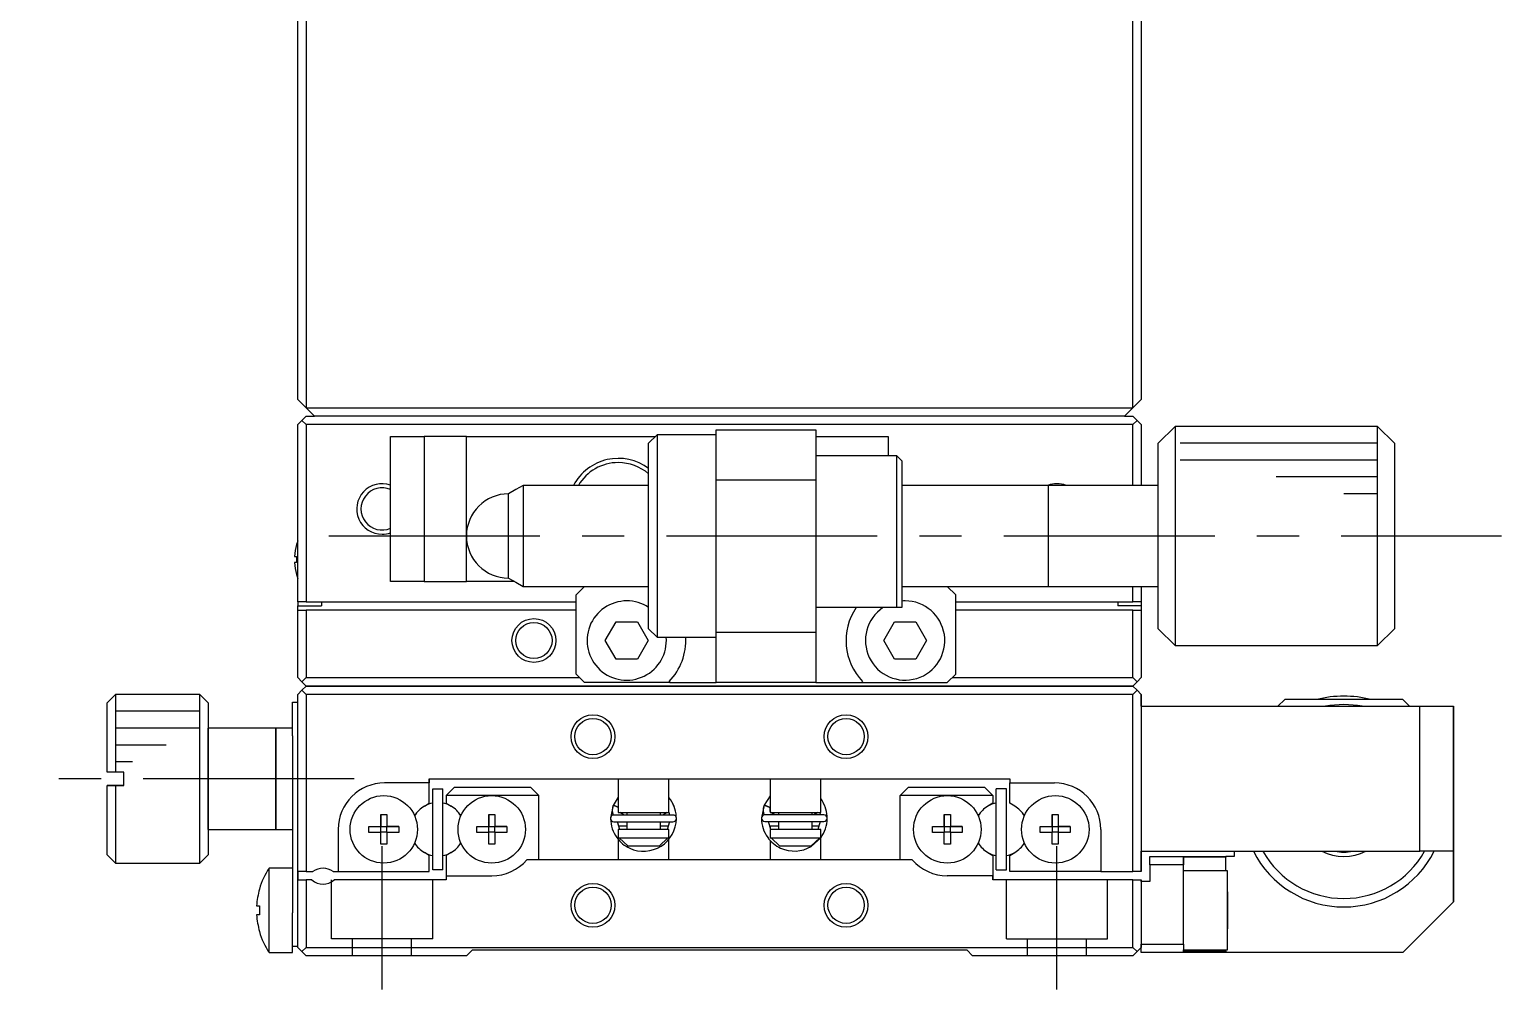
# Model space of a CAD drawing. Extents: x -323 to 349, y 90 to 610.
# Drawn here: x -110.8 to -23.5, y 108.2 to 165.1 of the extents above; entities that cross this region are included whole.
import ezdxf

# ---------------------------------------------------------------- set-up
doc = ezdxf.new("R2010")
doc.units = 0
doc.header["$LTSCALE"] = 10
doc.linetypes.add('CENTER', pattern=[2, 1.25, -0.25, 0.25, -0.25])
doc.linetypes.add('DASHED', pattern=[3.5, 2, -1.5])
doc.layers.get('0').update_dxf_attribs({"linetype": 'CONTINUOUS'})
doc.layers.add('CENTER', color=1, linetype='CENTER')

msp = doc.modelspace()

# ---------------------------------------------------------------- linework, layer by layer
at = {"color": 7, "linetype": 'CONTINUOUS'}
for p, q in [((-94.854819, 143.162625), (-94.854819, 172.162625)), ((-44.854819, 172.162625), (-44.854819, 143.162625)), ((-94.354819, 171.662625), (-94.354819, 142.662625)), ((-45.354819, 142.662625), (-45.354819, 171.662625)), ((-94.354819, 142.662625), (-94.854819, 143.162625)), ((-44.854819, 143.162625), (-45.354819, 142.662625)), ((-94.354819, 142.662625), (-45.354819, 142.662625)), ((-93.854819, 142.162625), (-94.354819, 142.662625)), ((-45.354819, 142.662625), (-45.854819, 142.162625)), ((-94.854819, 141.662625), (-94.604819, 141.912625)), ((-94.854819, 131.162625), (-94.854819, 141.662625)), ((-94.354819, 142.162625), (-94.604819, 141.912625)), ((-94.604819, 141.912625), (-94.354819, 141.662625)), ((-94.354819, 142.162625), (-93.854819, 142.162625)), ((-94.354819, 141.662625), (-94.354819, 131.162625)), ((-45.354819, 141.662625), (-94.354819, 141.662625)), ((-45.854819, 142.162625), (-93.854819, 142.162625)), ((-70.054819, 141.362625), (-64.154819, 141.362625)), ((-70.054819, 138.362625), (-70.054819, 141.362625)), ((-64.154819, 141.362625), (-64.154819, 138.362625)), ((-45.854819, 142.162625), (-45.354819, 142.162625)), ((-45.104819, 141.912625), (-45.354819, 142.162625)), ((-45.354819, 141.662625), (-45.104819, 141.912625)), ((-45.354819, 138.062625), (-45.354819, 141.662625)), ((-45.104819, 141.912625), (-44.854819, 141.662625)), ((-44.854819, 141.662625), (-44.854819, 138.062625)), ((-42.854819, 141.562625), (-43.854819, 140.562625)), ((-42.854819, 141.562625), (-42.854819, 135.003757)), ((-30.854819, 141.562625), (-42.854819, 141.562625)), ((-30.854819, 128.562625), (-30.854819, 141.562625)), ((-29.854819, 140.562625), (-30.854819, 141.562625)), ((-89.354819, 132.362625), (-89.354819, 140.962625)), ((-89.354819, 140.962625), (-87.354819, 140.962625)), ((-87.354819, 140.962625), (-87.354819, 132.362625)), ((-84.854819, 140.962625), (-87.354819, 140.962625)), ((-84.854819, 132.362625), (-84.854819, 140.962625)), ((-84.854819, 140.962625), (-73.654819, 140.962625)), ((-73.554819, 141.062625), (-74.054819, 140.562625)), ((-74.054819, 129.562625), (-74.054819, 140.562625)), ((-73.554819, 141.062625), (-73.554819, 129.062625)), ((-70.054819, 141.062625), (-73.554819, 141.062625)), ((-64.154819, 140.962625), (-59.854819, 140.962625)), ((-59.854819, 140.962625), (-59.854819, 139.812625)), ((-43.854819, 135.012814), (-43.854819, 140.562625)), ((-29.854819, 140.562625), (-29.854819, 129.562625)), ((-59.354819, 139.812625), (-64.154819, 139.812625)), ((-59.354819, 130.812625), (-59.354819, 139.812625)), ((-59.054819, 139.512625), (-59.354819, 139.812625)), ((-59.054819, 139.512625), (-59.054819, 130.812625)), ((-81.488794, 138.062625), (-81.921807, 137.812625)), ((-81.488794, 138.062625), (-81.488794, 135.035455)), ((-74.054819, 138.062625), (-81.488794, 138.062625)), ((-64.154819, 138.362625), (-70.054819, 138.362625)), ((-70.054819, 129.362625), (-70.054819, 138.362625)), ((-64.154819, 138.362625), (-64.154819, 129.362625)), ((-50.349819, 138.062625), (-59.054819, 138.062625)), ((-43.854819, 138.062625), (-50.359819, 138.062625)), ((-50.354819, 132.06262), (-50.354819, 138.06263)), ((-81.921807, 137.812625), (-82.354819, 137.562625)), ((-82.354819, 135.039984), (-82.354819, 137.562625)), ((-94.928964, 134.551241), (-94.924341, 134.548986)), ((-82.354819, 132.562625), (-82.354819, 135.039984)), ((-81.488794, 135.035455), (-81.488794, 132.062625)), ((-43.854819, 129.562625), (-43.854819, 135.012814)), ((-42.854819, 135.003757), (-42.854819, 128.562625)), ((-95.044678, 133.842625), (-94.924341, 133.842625)), ((-94.924341, 133.842625), (-94.924341, 133.482625)), ((-94.924341, 133.482625), (-95.044678, 133.482625)), ((-94.924341, 132.776264), (-94.928964, 132.774009)), ((-87.354819, 132.362625), (-89.354819, 132.362625)), ((-87.354819, 132.362625), (-84.854819, 132.362625)), ((-82.008409, 132.362625), (-84.854819, 132.362625)), ((-82.354819, 132.562625), (-81.921807, 132.312625)), ((-81.921807, 132.312625), (-81.488794, 132.062625)), ((-81.488794, 132.062625), (-74.054819, 132.062625)), ((-77.854819, 132.062625), (-78.354819, 131.562625)), ((-59.054819, 132.062625), (-50.354819, 132.062625)), ((-55.854819, 131.562625), (-56.354819, 132.062625)), ((-50.359819, 132.062625), (-50.354819, 132.062625)), ((-50.354819, 132.062625), (-43.854819, 132.062625)), ((-50.354819, 132.062625), (-50.349819, 132.062625)), ((-45.354819, 131.162625), (-45.354819, 132.062625)), ((-44.854819, 132.062625), (-44.854819, 131.162625)), ((-94.354819, 131.162625), (-94.854819, 131.162625)), ((-94.854819, 131.162625), (-94.854819, 130.912625)), ((-94.854819, 130.912625), (-93.454819, 130.912625)), ((-94.854819, 130.662625), (-94.854819, 130.912625)), ((-94.354819, 131.162625), (-78.354819, 131.162625)), ((-93.454819, 131.162625), (-93.454819, 130.912625)), ((-78.354819, 126.862625), (-78.354819, 131.562625)), ((-55.854819, 126.862625), (-55.854819, 131.562625)), ((-55.854819, 131.162625), (-45.354819, 131.162625)), ((-46.254819, 131.162625), (-46.254819, 130.912625)), ((-44.854819, 130.912625), (-46.254819, 130.912625)), ((-44.854819, 131.162625), (-45.354819, 131.162625)), ((-44.854819, 131.162625), (-44.854819, 130.912625)), ((-44.854819, 130.912625), (-44.854819, 130.662625)), ((-94.854819, 126.662625), (-94.854819, 130.662625)), ((-94.854819, 130.662625), (-94.354819, 130.662625)), ((-94.354819, 130.662625), (-94.354819, 126.662625)), ((-78.354819, 130.662625), (-94.354819, 130.662625)), ((-59.354819, 130.812625), (-64.154819, 130.812625)), ((-59.054819, 130.812625), (-59.354819, 130.812625)), ((-45.354819, 130.662625), (-55.854819, 130.662625)), ((-45.354819, 126.662625), (-45.354819, 130.662625)), ((-45.354819, 130.662625), (-44.854819, 130.662625)), ((-44.854819, 130.662625), (-44.854819, 126.662625)), ((-76.62499, 128.862625), (-75.989905, 129.962625)), ((-75.989905, 129.962625), (-74.719734, 129.962625)), ((-74.719734, 129.962625), (-74.084649, 128.862625)), ((-74.054819, 129.562625), (-73.554819, 129.062625)), ((-70.054819, 129.362625), (-64.154819, 129.362625)), ((-70.054819, 126.362625), (-70.054819, 129.362625)), ((-64.154819, 129.362625), (-64.154819, 126.362625)), ((-60.12499, 128.862625), (-59.489905, 129.962625)), ((-59.489905, 129.962625), (-58.219734, 129.962625)), ((-58.219734, 129.962625), (-57.584649, 128.862625)), ((-43.854819, 129.562625), (-42.854819, 128.562625)), ((-30.854819, 128.562625), (-29.854819, 129.562625)), ((-75.989905, 127.762625), (-76.62499, 128.862625)), ((-74.084649, 128.862625), (-74.719734, 127.762625)), ((-73.554819, 129.062625), (-70.054819, 129.062625)), ((-59.489905, 127.762625), (-60.12499, 128.862625)), ((-57.584649, 128.862625), (-58.219734, 127.762625)), ((-42.854819, 128.562625), (-30.854819, 128.562625)), ((-74.719734, 127.762625), (-75.989905, 127.762625)), ((-58.219734, 127.762625), (-59.489905, 127.762625)), ((-94.604819, 126.412625), (-94.854819, 126.662625)), ((-94.354819, 126.662625), (-94.604819, 126.412625)), ((-94.354819, 126.662625), (-78.154819, 126.662625)), ((-78.354819, 126.862625), (-77.854819, 126.362625)), ((-56.354819, 126.362625), (-55.854819, 126.862625)), ((-56.054819, 126.662625), (-45.354819, 126.662625)), ((-45.104819, 126.412625), (-45.354819, 126.662625)), ((-44.854819, 126.662625), (-45.104819, 126.412625)), ((-105.654819, 125.662625), (-106.154819, 125.162625)), ((-105.654819, 125.662625), (-105.654819, 121.062625)), ((-100.654819, 125.662625), (-105.654819, 125.662625)), ((-100.654819, 120.662625), (-100.654819, 125.662625)), ((-100.154819, 125.162625), (-100.654819, 125.662625)), ((-94.854819, 125.662625), (-94.604819, 125.912625)), ((-94.854819, 115.162625), (-94.854819, 125.662625)), ((-94.354819, 126.162625), (-94.604819, 126.412625)), ((-94.354819, 126.162625), (-94.604819, 125.912625)), ((-94.604819, 125.912625), (-94.354819, 125.662625)), ((-45.354819, 126.162625), (-94.354819, 126.162625)), ((-94.354819, 126.162625), (-45.354819, 126.162625)), ((-45.354819, 125.662625), (-94.354819, 125.662625)), ((-94.354819, 125.662625), (-94.354819, 115.162625)), ((-72.807292, 126.362625), (-77.854819, 126.362625)), ((-72.836664, 126.431804), (-72.807292, 126.362625)), ((-72.807292, 126.362625), (-70.054819, 126.362625)), ((-64.154819, 126.362625), (-70.054819, 126.362625)), ((-64.154819, 126.362625), (-61.402347, 126.362625)), ((-61.402347, 126.362625), (-61.372975, 126.431804)), ((-61.402347, 126.362625), (-56.354819, 126.362625)), ((-45.104819, 126.412625), (-45.354819, 126.162625)), ((-45.354819, 126.162625), (-45.104819, 125.912625)), ((-45.104819, 125.912625), (-45.354819, 126.162625)), ((-45.354819, 125.662625), (-45.104819, 125.912625)), ((-45.354819, 115.162625), (-45.354819, 125.662625)), ((-45.104819, 125.912625), (-44.854819, 125.662625)), ((-44.854819, 125.662625), (-45.104819, 125.912625)), ((-44.854819, 125.662625), (-44.854819, 115.162625)), ((-44.854819, 124.962625), (-44.854819, 125.662625)), ((-106.154819, 121.062625), (-106.154819, 125.162625)), ((-100.154819, 125.162625), (-100.154819, 120.662625)), ((-100.154819, 125.162625), (-100.154819, 123.662625)), ((-95.154819, 123.212625), (-95.154819, 125.212625)), ((-95.154819, 125.212625), (-94.854819, 125.212625)), ((-44.854819, 124.962625), (-28.354819, 124.962625)), ((-36.354819, 125.362625), (-36.754819, 124.962625)), ((-29.354819, 125.362625), (-36.354819, 125.362625)), ((-28.954819, 124.962625), (-29.354819, 125.362625)), ((-29.354819, 125.362625), (-28.954819, 124.962625)), ((-28.354819, 116.362625), (-28.354819, 124.962625)), ((-28.354819, 124.962625), (-26.354819, 124.962625)), ((-26.354819, 124.962625), (-26.354819, 116.362625)), ((-26.354819, 116.362625), (-26.354819, 124.962625)), ((-100.154819, 123.662625), (-100.154819, 117.662625)), ((-100.154819, 120.662625), (-100.154819, 123.662625)), ((-96.154819, 123.662625), (-100.154819, 123.662625)), ((-96.154819, 123.662625), (-96.154819, 120.662625)), ((-96.154819, 120.662625), (-96.154819, 123.662625)), ((-95.154819, 123.662625), (-96.154819, 123.662625)), ((-95.154819, 123.212625), (-95.154819, 112.712625)), ((-105.654819, 121.062625), (-106.154819, 121.062625)), ((-105.154819, 121.062625), (-105.654819, 121.062625)), ((-105.154819, 120.262625), (-105.154819, 121.062625)), ((-100.654819, 115.662625), (-100.654819, 120.662625)), ((-100.154819, 120.662625), (-100.154819, 116.162625)), ((-100.154819, 117.662625), (-100.154819, 120.662625)), ((-96.154819, 120.662625), (-96.154819, 117.662625)), ((-96.154819, 117.662625), (-96.154819, 120.662625)), ((-87.054819, 120.412625), (-89.704819, 120.412625)), ((-87.054819, 120.662625), (-84.854819, 120.662625)), ((-87.054819, 120.412625), (-87.054819, 120.662625)), ((-87.054819, 120.662625), (-87.054819, 120.412625)), ((-87.054819, 119.207037), (-87.054819, 120.412625)), ((-87.054819, 119.207037), (-87.054819, 120.412625)), ((-84.854819, 120.662625), (-52.654819, 120.662625)), ((-75.854819, 120.662625), (-75.854819, 118.662625)), ((-72.854819, 118.662625), (-72.854819, 120.662625)), ((-66.854819, 120.662625), (-66.854819, 118.662625)), ((-63.854819, 118.662625), (-63.854819, 120.662625)), ((-52.654819, 120.662625), (-52.654819, 120.412625)), ((-52.654819, 120.412625), (-50.004819, 120.412625)), ((-52.654819, 119.207037), (-52.654819, 120.412625)), ((-105.654819, 120.262625), (-106.154819, 120.262625)), ((-106.154819, 120.262625), (-105.654819, 120.262625)), ((-106.154819, 116.162625), (-106.154819, 120.262625)), ((-105.154819, 120.262625), (-105.654819, 120.262625)), ((-105.654819, 120.262625), (-105.654819, 115.662625)), ((-105.654819, 120.262625), (-105.154819, 120.262625)), ((-86.854819, 115.262625), (-86.854819, 120.062625)), ((-86.854819, 120.062625), (-86.254819, 120.062625)), ((-86.254819, 115.262625), (-86.254819, 120.062625)), ((-86.254819, 119.221521), (-86.254819, 120.062625)), ((-86.054819, 119.662625), (-85.554819, 120.162625)), ((-86.054819, 119.662625), (-86.054819, 119.207037)), ((-83.354819, 119.662625), (-86.054819, 119.662625)), ((-85.554819, 120.162625), (-81.054819, 120.162625)), ((-80.554819, 119.662625), (-83.354819, 119.662625)), ((-81.054819, 120.162625), (-80.554819, 119.662625)), ((-80.554819, 119.662625), (-81.054819, 120.162625)), ((-80.554819, 115.862625), (-80.554819, 119.662625)), ((-80.554819, 115.862625), (-80.554819, 119.662625)), ((-75.854854, 119.568424), (-76.154831, 119.081349)), ((-66.85487, 119.645217), (-67.212874, 119.092088)), ((-59.154819, 119.662625), (-58.654819, 120.162625)), ((-59.154819, 115.862625), (-59.154819, 119.662625)), ((-56.354819, 119.662625), (-59.154819, 119.662625)), ((-58.654819, 120.162625), (-54.154819, 120.162625)), ((-53.654819, 119.662625), (-56.354819, 119.662625)), ((-54.154819, 120.162625), (-53.654819, 119.662625)), ((-53.654819, 119.662625), (-54.154819, 120.162625)), ((-53.654819, 119.662625), (-53.654819, 119.207037)), ((-53.654819, 119.662625), (-53.654819, 119.207037)), ((-53.454819, 115.262625), (-53.454819, 120.062625)), ((-52.854819, 120.062625), (-53.454819, 120.062625)), ((-52.854819, 115.262625), (-52.854819, 120.062625)), ((-52.854819, 119.221521), (-52.854819, 120.062625)), ((-87.348569, 119.03744), (-87.054819, 119.207037)), ((-87.348569, 119.03744), (-87.054819, 119.207037)), ((-86.254817, 119.221521), (-86.254817, 119.312625)), ((-86.254817, 119.221521), (-86.254817, 119.312625)), ((-86.254817, 119.221521), (-86.254817, 119.312625)), ((-86.254817, 119.221521), (-86.254817, 119.312625)), ((-86.254817, 119.221521), (-86.254817, 119.312625)), ((-86.254817, 119.221521), (-86.254817, 119.312625)), ((-86.254817, 119.221521), (-86.254817, 119.312625)), ((-86.254817, 117.662625), (-86.254817, 119.312625)), ((-86.254817, 119.221521), (-86.254817, 119.312625)), ((-86.254817, 119.221521), (-86.254817, 119.312625)), ((-86.254817, 119.221521), (-86.254817, 119.312625)), ((-86.254817, 119.221521), (-86.254817, 119.312625)), ((-86.254817, 119.221521), (-86.254817, 119.312625)), ((-86.254817, 119.221521), (-86.254817, 119.312625)), ((-86.254817, 119.221521), (-86.254817, 119.312625)), ((-86.254817, 119.221521), (-86.254817, 119.312625)), ((-86.054819, 119.207037), (-85.761069, 119.03744)), ((-76.153822, 119.083654), (-76.311546, 118.342111)), ((-76.210235, 118.849416), (-76.211337, 118.81493)), ((-76.211337, 118.81493), (-76.210713, 118.780434)), ((-76.210713, 118.780434), (-76.208367, 118.746011)), ((-76.207412, 118.883806), (-76.210235, 118.849416)), ((-76.208367, 118.746011), (-76.204304, 118.711745)), ((-76.202873, 118.918017), (-76.207412, 118.883806)), ((-76.204304, 118.711745), (-76.198534, 118.677721)), ((-76.196629, 118.951964), (-76.202873, 118.918017)), ((-76.198534, 118.677721), (-76.191071, 118.64402)), ((-76.188695, 118.985565), (-76.196629, 118.951964)), ((-76.179089, 119.018738), (-76.188695, 118.985565)), ((-76.167836, 119.051399), (-76.179089, 119.018738)), ((-76.155682, 119.081789), (-76.167836, 119.051399)), ((-76.155964, 119.080457), (-76.155308, 119.082449)), ((-76.155308, 119.082449), (-76.153463, 119.083928)), ((-76.153463, 119.083928), (-76.15044, 119.084883)), ((-76.150908, 119.090452), (-75.854801, 118.98643)), ((-76.1498, 119.08405), (-76.150908, 119.090452)), ((-76.15044, 119.084883), (-76.146259, 119.085308)), ((-76.146259, 119.085308), (-76.140947, 119.085201)), ((-76.140947, 119.085201), (-76.134539, 119.084561)), ((-76.134539, 119.084561), (-76.127075, 119.083394)), ((-76.127075, 119.083394), (-76.118605, 119.081707)), ((-76.118605, 119.081707), (-76.109184, 119.079511)), ((-76.109184, 119.079511), (-76.098871, 119.076819)), ((-76.098871, 119.076819), (-76.087735, 119.073651)), ((-76.087735, 119.073651), (-76.075847, 119.070025)), ((-76.075847, 119.070025), (-76.063285, 119.065965)), ((-76.063285, 119.065965), (-76.050129, 119.061499)), ((-76.050129, 119.061499), (-76.036466, 119.056654)), ((-76.036466, 119.056654), (-76.022383, 119.051462)), ((-76.022383, 119.051462), (-76.007973, 119.045957)), ((-76.007973, 119.045957), (-75.993327, 119.040175)), ((-75.993327, 119.040175), (-75.978543, 119.034153)), ((-75.978543, 119.034153), (-75.963714, 119.02793)), ((-75.963714, 119.02793), (-75.948938, 119.021546)), ((-75.948938, 119.021546), (-75.93431, 119.015043)), ((-75.93431, 119.015043), (-75.919925, 119.008463)), ((-75.919925, 119.008463), (-75.905876, 119.001848)), ((-75.905876, 119.001848), (-75.892255, 118.995242)), ((-75.892255, 118.995242), (-75.879149, 118.988687)), ((-75.879149, 118.988687), (-75.866643, 118.982226)), ((-75.866643, 118.982226), (-75.854819, 118.9759)), ((-75.854819, 118.662625), (-72.854819, 118.662625)), ((-75.511255, 118.514775), (-75.771181, 118.662593)), ((-75.354819, 118.662625), (-75.354819, 118.514775)), ((-73.354819, 118.514775), (-73.354819, 118.662625)), ((-72.954555, 118.662586), (-73.214477, 118.514775)), ((-72.854711, 118.675859), (-72.824867, 118.514778)), ((-72.570986, 119.081547), (-72.594588, 119.134477)), ((-72.570549, 119.080129), (-72.57071, 119.080061)), ((-72.569768, 119.080457), (-72.5705, 119.08015)), ((-72.570311, 119.077897), (-72.569768, 119.080457)), ((-72.57005, 119.081789), (-72.569768, 119.080457)), ((-72.553112, 119.038155), (-72.57005, 119.081789)), ((-72.551875, 119.034586), (-72.553112, 119.038155)), ((-72.551254, 119.032771), (-72.551875, 119.034586)), ((-72.550169, 119.029558), (-72.551254, 119.032771)), ((-72.549631, 119.027946), (-72.550169, 119.029558)), ((-72.549078, 119.026276), (-72.549631, 119.027946)), ((-72.548656, 119.02499), (-72.549078, 119.026276)), ((-72.548323, 119.023969), (-72.548656, 119.02499)), ((-72.547953, 119.022831), (-72.548323, 119.023969)), ((-67.211864, 119.094393), (-67.369589, 118.35285)), ((-67.268278, 118.860155), (-67.269379, 118.82567)), ((-67.269379, 118.82567), (-67.268756, 118.791173)), ((-67.268756, 118.791173), (-67.26641, 118.75675)), ((-67.265454, 118.894545), (-67.268278, 118.860155)), ((-67.26641, 118.75675), (-67.262347, 118.722484)), ((-67.260915, 118.928756), (-67.265454, 118.894545)), ((-67.262347, 118.722484), (-67.256577, 118.68846)), ((-67.254671, 118.962703), (-67.260915, 118.928756)), ((-67.256577, 118.68846), (-67.249113, 118.654759)), ((-67.246737, 118.996305), (-67.254671, 118.962703)), ((-67.237132, 119.029477), (-67.246737, 118.996305)), ((-67.225879, 119.062138), (-67.237132, 119.029477)), ((-67.213725, 119.092528), (-67.225879, 119.062138)), ((-67.214006, 119.091196), (-67.213384, 119.093141)), ((-67.213384, 119.093141), (-67.211636, 119.0946)), ((-67.211636, 119.0946), (-67.208771, 119.095564)), ((-67.208951, 119.101192), (-66.854799, 118.961344)), ((-67.207842, 119.094789), (-67.208951, 119.101192)), ((-67.208771, 119.095564), (-67.204809, 119.096027)), ((-67.204809, 119.096027), (-67.199773, 119.095985)), ((-67.199773, 119.095985), (-67.193694, 119.09544)), ((-67.193694, 119.09544), (-67.186609, 119.094395)), ((-67.186609, 119.094395), (-67.178562, 119.092855)), ((-67.178562, 119.092855), (-67.169603, 119.090831)), ((-67.169603, 119.090831), (-67.159785, 119.088334)), ((-67.159785, 119.088334), (-67.149171, 119.085381)), ((-67.149171, 119.085381), (-67.137824, 119.081989)), ((-67.137824, 119.081989), (-67.125814, 119.078179)), ((-67.125814, 119.078179), (-67.113215, 119.073974)), ((-67.113215, 119.073974), (-67.100104, 119.069401)), ((-67.100104, 119.069401), (-67.086562, 119.064487)), ((-67.086562, 119.064487), (-67.072672, 119.059263)), ((-67.072672, 119.059263), (-67.058519, 119.05376)), ((-67.058519, 119.05376), (-67.04419, 119.048013)), ((-67.04419, 119.048013), (-67.029773, 119.042056)), ((-67.029773, 119.042056), (-67.015357, 119.035926)), ((-67.015357, 119.035926), (-67.001029, 119.029661)), ((-67.001029, 119.029661), (-66.986878, 119.0233)), ((-66.986878, 119.0233), (-66.97299, 119.01688)), ((-66.97299, 119.01688), (-66.959452, 119.010442)), ((-66.959452, 119.010442), (-66.946345, 119.004026)), ((-66.946345, 119.004026), (-66.933751, 118.99767)), ((-66.933751, 118.99767), (-66.921746, 118.991413)), ((-66.921746, 118.991413), (-66.910404, 118.985295)), ((-66.910404, 118.985295), (-66.899796, 118.979352)), ((-66.899796, 118.979352), (-66.889985, 118.973621)), ((-66.889985, 118.973621), (-66.881033, 118.968137)), ((-66.881033, 118.968137), (-66.872994, 118.962933)), ((-66.872994, 118.962933), (-66.865918, 118.958043)), ((-66.865918, 118.958043), (-66.859847, 118.953495)), ((-66.859847, 118.953495), (-66.854819, 118.949318)), ((-66.854909, 118.730277), (-66.854851, 118.911644)), ((-66.854819, 118.662625), (-63.854819, 118.662625)), ((-66.569297, 118.525515), (-66.822604, 118.66258)), ((-66.354819, 118.662625), (-66.354819, 118.525515)), ((-64.354819, 118.525515), (-64.354819, 118.662625)), ((-64.019201, 118.662598), (-64.27252, 118.525515)), ((-63.907201, 118.662705), (-63.88291, 118.525517)), ((-63.629028, 119.092286), (-63.652631, 119.145216)), ((-63.628592, 119.090868), (-63.628752, 119.090801)), ((-63.627811, 119.091196), (-63.628542, 119.090889)), ((-63.628354, 119.088636), (-63.627811, 119.091196)), ((-63.628092, 119.092528), (-63.627811, 119.091196)), ((-63.611155, 119.048894), (-63.628092, 119.092528)), ((-63.609918, 119.045325), (-63.611155, 119.048894)), ((-63.609297, 119.04351), (-63.609918, 119.045325)), ((-63.608212, 119.040297), (-63.609297, 119.04351)), ((-63.607674, 119.038685), (-63.608212, 119.040297)), ((-63.607121, 119.037015), (-63.607674, 119.038685)), ((-63.606699, 119.035729), (-63.607121, 119.037015)), ((-63.606365, 119.034708), (-63.606699, 119.035729)), ((-63.605996, 119.03357), (-63.606365, 119.034708)), ((-53.654819, 119.207037), (-53.948569, 119.03744)), ((-53.654819, 119.207037), (-53.948569, 119.03744)), ((-52.854819, 119.221521), (-52.854819, 119.312625)), ((-52.854819, 119.221521), (-52.854819, 119.312625)), ((-52.854819, 119.221521), (-52.854819, 119.312625)), ((-52.854819, 119.221521), (-52.854819, 119.312625)), ((-52.854819, 116.012625), (-52.854819, 119.312625)), ((-52.854819, 119.221521), (-52.854819, 119.312625)), ((-52.854819, 119.221521), (-52.854819, 119.312625)), ((-52.854819, 119.221521), (-52.854819, 119.312625)), ((-52.854819, 119.221521), (-52.854819, 119.312625)), ((-52.361069, 119.03744), (-52.654819, 119.207037)), ((-90.641181, 117.842625), (-89.934819, 117.842625)), ((-90.641181, 117.482625), (-90.641181, 117.842625)), ((-90.641181, 117.842625), (-89.934819, 117.842625)), ((-89.934819, 118.548986), (-89.574819, 118.548986)), ((-89.934819, 117.842625), (-89.934819, 118.548986)), ((-89.934819, 118.548986), (-89.934819, 117.842625)), ((-89.924447, 117.832253), (-89.934819, 117.842625)), ((-89.924447, 117.832253), (-89.585192, 117.832253)), ((-89.924447, 117.492997), (-89.924447, 117.832253)), ((-89.585192, 117.832253), (-89.574819, 117.842625)), ((-89.585192, 117.832253), (-89.585192, 117.492997)), ((-89.574819, 118.548986), (-89.574819, 117.842625)), ((-89.574819, 117.842625), (-88.868458, 117.842625)), ((-88.868458, 117.842625), (-89.574819, 117.842625)), ((-88.868458, 117.842625), (-88.868458, 117.482625)), ((-84.241181, 117.842625), (-83.534819, 117.842625)), ((-84.241181, 117.482625), (-84.241181, 117.842625)), ((-84.241181, 117.842625), (-83.534819, 117.842625)), ((-83.534819, 118.548986), (-83.174819, 118.548986)), ((-83.534819, 117.842625), (-83.534819, 118.548986)), ((-83.534819, 118.548986), (-83.534819, 117.842625)), ((-83.524447, 117.832253), (-83.534819, 117.842625)), ((-83.524447, 117.832253), (-83.185192, 117.832253)), ((-83.524447, 117.492997), (-83.524447, 117.832253)), ((-83.185192, 117.832253), (-83.174819, 117.842625)), ((-83.185192, 117.832253), (-83.185192, 117.492997)), ((-83.174819, 118.548986), (-83.174819, 117.842625)), ((-83.174819, 117.842625), (-82.468458, 117.842625)), ((-82.468458, 117.842625), (-83.174819, 117.842625)), ((-82.468458, 117.842625), (-82.468458, 117.482625)), ((-76.191071, 118.64402), (-76.181932, 118.610726)), ((-76.181932, 118.610726), (-76.17114, 118.577921)), ((-76.17114, 118.577921), (-76.158721, 118.545683)), ((-76.158721, 118.545683), (-76.144704, 118.514094)), ((-76.144704, 118.514094), (-76.143868, 118.512336)), ((-72.612866, 118.514775), (-76.112866, 118.514775)), ((-76.112866, 118.114775), (-72.612866, 118.114775)), ((-75.769745, 117.662614), (-75.900847, 118.114748)), ((-75.354819, 117.862625), (-75.854819, 117.862625)), ((-75.354819, 118.114775), (-75.354819, 117.662625)), ((-73.354819, 117.662625), (-73.354819, 118.114775)), ((-72.879343, 117.862625), (-73.354819, 117.862625)), ((-72.825185, 118.114774), (-72.955717, 117.662557)), ((-72.414093, 118.336752), (-72.417732, 118.437541)), ((-67.249113, 118.654759), (-67.239975, 118.621465)), ((-67.239975, 118.621465), (-67.229183, 118.58866)), ((-67.229183, 118.58866), (-67.216764, 118.556423)), ((-67.216764, 118.556423), (-67.202747, 118.524833)), ((-67.202747, 118.524833), (-67.201911, 118.523075)), ((-63.670909, 118.525515), (-67.170909, 118.525515)), ((-67.170909, 118.125515), (-63.670909, 118.125515)), ((-66.822719, 117.662503), (-66.95889, 118.125487)), ((-66.354819, 117.862625), (-66.854819, 117.862625)), ((-66.854819, 117.862625), (-66.854819, 117.736613)), ((-66.354819, 118.125515), (-66.354819, 117.662625)), ((-64.354819, 117.662625), (-64.354819, 118.125515)), ((-63.940824, 117.862625), (-64.354819, 117.862625)), ((-63.883228, 118.125513), (-64.018785, 117.662572)), ((-63.472136, 118.347491), (-63.475775, 118.44828)), ((-57.241181, 117.842625), (-56.534819, 117.842625)), ((-57.241181, 117.482625), (-57.241181, 117.842625)), ((-57.241181, 117.842625), (-56.534819, 117.842625)), ((-56.534819, 118.548986), (-56.174819, 118.548986)), ((-56.534819, 117.842625), (-56.534819, 118.548986)), ((-56.534819, 118.548986), (-56.534819, 117.842625)), ((-56.524447, 117.832253), (-56.534819, 117.842625)), ((-56.524447, 117.832253), (-56.185192, 117.832253)), ((-56.524447, 117.492997), (-56.524447, 117.832253)), ((-56.185192, 117.832253), (-56.174819, 117.842625)), ((-56.185192, 117.832253), (-56.185192, 117.492997)), ((-56.174819, 118.548986), (-56.174819, 117.842625)), ((-56.174819, 117.842625), (-55.468458, 117.842625)), ((-55.468458, 117.842625), (-56.174819, 117.842625)), ((-55.468458, 117.842625), (-55.468458, 117.482625)), ((-50.841181, 117.842625), (-50.134819, 117.842625)), ((-50.841181, 117.482625), (-50.841181, 117.842625)), ((-50.841181, 117.842625), (-50.134819, 117.842625)), ((-50.134819, 118.548986), (-49.774819, 118.548986)), ((-50.134819, 117.842625), (-50.134819, 118.548986)), ((-50.134819, 118.548986), (-50.134819, 117.842625)), ((-50.124447, 117.832253), (-50.134819, 117.842625)), ((-50.124447, 117.832253), (-49.785192, 117.832253)), ((-50.124447, 117.492997), (-50.124447, 117.832253)), ((-49.785192, 117.832253), (-49.774819, 117.842625)), ((-49.785192, 117.832253), (-49.785192, 117.492997)), ((-49.774819, 118.548986), (-49.774819, 117.842625)), ((-49.774819, 117.842625), (-49.068458, 117.842625)), ((-49.068458, 117.842625), (-49.774819, 117.842625)), ((-49.068458, 117.842625), (-49.068458, 117.482625)), ((-100.154819, 117.662625), (-100.154819, 116.162625)), ((-100.154819, 117.662625), (-96.154819, 117.662625)), ((-96.154819, 117.662625), (-95.154819, 117.662625)), ((-92.454819, 117.662625), (-92.454819, 115.162625)), ((-92.454819, 117.662625), (-92.454819, 115.162625)), ((-89.934819, 117.482625), (-90.641181, 117.482625)), ((-89.924447, 117.492997), (-89.934819, 117.482625)), ((-89.934819, 116.776264), (-89.934819, 117.482625)), ((-89.934819, 116.776264), (-89.934819, 117.482625)), ((-89.585192, 117.492997), (-89.924447, 117.492997)), ((-89.585192, 117.492997), (-89.574819, 117.482625)), ((-89.574819, 117.482625), (-89.574819, 116.776264)), ((-88.868458, 117.482625), (-89.574819, 117.482625)), ((-86.254817, 116.012625), (-86.254817, 117.662625)), ((-83.534819, 117.482625), (-84.241181, 117.482625)), ((-83.524447, 117.492997), (-83.534819, 117.482625)), ((-83.534819, 116.776264), (-83.534819, 117.482625)), ((-83.534819, 116.776264), (-83.534819, 117.482625)), ((-83.185192, 117.492997), (-83.524447, 117.492997)), ((-83.185192, 117.492997), (-83.174819, 117.482625)), ((-83.174819, 117.482625), (-83.174819, 116.776264)), ((-82.468458, 117.482625), (-83.174819, 117.482625)), ((-72.854819, 117.662625), (-75.854819, 117.662625)), ((-75.854819, 117.662625), (-75.854819, 117.162625)), ((-75.854819, 117.162625), (-75.800503, 117.162625)), ((-75.854819, 117.062159), (-75.854819, 117.061994)), ((-75.854819, 117.061), (-75.854819, 115.862625)), ((-75.800503, 117.162625), (-72.909136, 117.162625)), ((-75.271335, 116.662625), (-75.800503, 117.162625)), ((-72.909136, 117.162625), (-73.438304, 116.662625)), ((-72.909136, 117.162625), (-72.854819, 117.162625)), ((-72.854819, 117.162625), (-72.854819, 117.662625)), ((-72.854819, 117.081242), (-72.854819, 117.081363)), ((-72.854819, 117.080608), (-72.854819, 117.080714)), ((-72.854819, 115.862625), (-72.854819, 117.080147)), ((-63.854819, 117.662625), (-66.854819, 117.662625)), ((-66.854819, 117.662625), (-66.854819, 117.162625)), ((-66.854819, 117.162625), (-66.800503, 117.162625)), ((-66.854819, 117.006632), (-66.854819, 117.006528)), ((-66.854819, 117.006251), (-66.854819, 117.006077)), ((-66.854819, 117.005439), (-66.854819, 115.862625)), ((-66.800503, 117.162625), (-63.909136, 117.162625)), ((-66.271335, 116.662625), (-66.800503, 117.162625)), ((-63.909136, 117.162625), (-64.438304, 116.662625)), ((-64.431375, 116.646513), (-63.854313, 117.166629)), ((-63.909136, 117.162625), (-63.854819, 117.162625)), ((-63.854819, 117.162625), (-63.854819, 117.662625)), ((-63.854819, 115.862625), (-63.854819, 117.162625)), ((-56.534819, 117.482625), (-57.241181, 117.482625)), ((-56.524447, 117.492997), (-56.534819, 117.482625)), ((-56.534819, 116.776264), (-56.534819, 117.482625)), ((-56.534819, 116.776264), (-56.534819, 117.482625)), ((-56.185192, 117.492997), (-56.524447, 117.492997)), ((-56.185192, 117.492997), (-56.174819, 117.482625)), ((-56.174819, 117.482625), (-56.174819, 116.776264)), ((-55.468458, 117.482625), (-56.174819, 117.482625)), ((-50.134819, 117.482625), (-50.841181, 117.482625)), ((-50.124447, 117.492997), (-50.134819, 117.482625)), ((-50.134819, 116.776264), (-50.134819, 117.482625)), ((-50.134819, 116.776264), (-50.134819, 117.482625)), ((-49.785192, 117.492997), (-50.124447, 117.492997)), ((-49.785192, 117.492997), (-49.774819, 117.482625)), ((-49.774819, 117.482625), (-49.774819, 116.776264)), ((-49.068458, 117.482625), (-49.774819, 117.482625)), ((-47.254819, 117.662625), (-47.254819, 115.162625)), ((-106.154819, 116.162625), (-105.654819, 115.662625)), ((-100.654819, 115.662625), (-100.154819, 116.162625)), ((-89.574819, 116.776264), (-89.934819, 116.776264)), ((-87.054819, 116.118213), (-87.348569, 116.28781)), ((-87.054819, 116.118213), (-87.348569, 116.28781)), ((-87.054819, 115.162625), (-87.054819, 116.118213)), ((-87.054819, 115.162625), (-87.054819, 116.118213)), ((-86.254819, 115.262625), (-86.254819, 116.103729)), ((-86.254817, 116.012625), (-86.254817, 116.103729)), ((-86.254817, 116.012625), (-86.254817, 116.103729)), ((-86.254817, 116.012625), (-86.254817, 116.103729)), ((-86.254817, 116.012625), (-86.254817, 116.103729)), ((-86.254817, 116.012625), (-86.254817, 116.103729)), ((-86.254817, 116.012625), (-86.254817, 116.103729)), ((-86.254817, 116.012625), (-86.254817, 116.103729)), ((-86.254817, 116.012625), (-86.254817, 116.103729)), ((-86.254817, 116.012625), (-86.254817, 116.103729)), ((-86.254817, 116.012625), (-86.254817, 116.103729)), ((-86.254817, 116.012625), (-86.254817, 116.103729)), ((-86.254817, 116.012625), (-86.254817, 116.103729)), ((-86.254817, 116.012625), (-86.254817, 116.103729)), ((-86.254817, 116.012625), (-86.254817, 116.103729)), ((-86.254817, 116.012625), (-86.254817, 116.103729)), ((-86.254817, 116.012625), (-86.254817, 116.103729)), ((-86.254817, 116.012625), (-86.254817, 116.103729)), ((-86.254817, 116.012625), (-86.254817, 116.103729)), ((-86.254817, 116.012625), (-86.254817, 116.103729)), ((-85.761069, 116.28781), (-86.054819, 116.118213)), ((-86.054819, 116.118213), (-86.054819, 114.912625)), ((-83.174819, 116.776264), (-83.534819, 116.776264)), ((-73.438304, 116.662625), (-75.271335, 116.662625)), ((-64.438304, 116.662625), (-66.271335, 116.662625)), ((-56.174819, 116.776264), (-56.534819, 116.776264)), ((-53.948569, 116.28781), (-53.654819, 116.118213)), ((-53.948569, 116.28781), (-53.654819, 116.118213)), ((-53.654819, 116.118213), (-53.654819, 114.912625)), ((-53.654819, 116.118213), (-53.654819, 114.912625)), ((-52.854819, 116.012625), (-52.854819, 116.103729)), ((-52.854819, 116.012625), (-52.854819, 116.103729)), ((-52.854819, 116.012625), (-52.854819, 116.103729)), ((-52.854819, 116.012625), (-52.854819, 116.103729)), ((-52.854819, 116.012625), (-52.854819, 116.103729)), ((-52.854819, 116.012625), (-52.854819, 116.103729)), ((-52.854819, 116.012625), (-52.854819, 116.103729)), ((-52.854819, 116.012625), (-52.854819, 116.103729)), ((-52.854819, 116.012625), (-52.854819, 116.103729)), ((-52.854819, 116.012625), (-52.854819, 116.103729)), ((-52.854819, 115.262625), (-52.854819, 116.103729)), ((-52.854819, 116.012625), (-52.854819, 116.103729)), ((-52.854819, 116.012625), (-52.854819, 116.103729)), ((-52.854819, 116.012625), (-52.854819, 116.103729)), ((-52.854819, 116.012625), (-52.854819, 116.103729)), ((-52.854819, 116.012625), (-52.854819, 116.103729)), ((-52.854819, 116.012625), (-52.854819, 116.103729)), ((-52.854819, 116.012625), (-52.854819, 116.103729)), ((-52.854819, 116.012625), (-52.854819, 116.103729)), ((-52.854819, 116.012625), (-52.854819, 116.103729)), ((-52.654819, 116.118213), (-52.361069, 116.28781)), ((-52.654819, 115.162625), (-52.654819, 116.118213)), ((-49.774819, 116.776264), (-50.134819, 116.776264)), ((-44.854819, 116.362625), (-28.354819, 116.362625)), ((-44.854819, 115.162625), (-44.854819, 116.362625)), ((-44.354819, 115.562625), (-44.354819, 116.062625)), ((-44.354819, 116.062625), (-42.354819, 116.062625)), ((-42.354819, 116.022361), (-42.354819, 116.062625)), ((-42.354819, 116.062625), (-42.354819, 115.562625)), ((-42.354819, 116.062625), (-39.854819, 116.062625)), ((-39.854819, 116.062625), (-39.854819, 116.022361)), ((-39.854819, 115.212625), (-39.854819, 116.062625)), ((-39.354819, 116.062625), (-39.854819, 116.062625)), ((-39.354819, 116.362625), (-39.354819, 116.062625)), ((-26.354819, 116.362625), (-28.354819, 116.362625)), ((-26.354819, 113.362625), (-26.354819, 116.362625)), ((-26.354819, 116.362625), (-26.354819, 113.362625)), ((-105.654819, 115.662625), (-100.654819, 115.662625)), ((-96.546477, 110.362625), (-96.546477, 115.362625)), ((-95.154819, 115.362625), (-96.546477, 115.362625)), ((-86.254819, 115.262625), (-86.854819, 115.262625)), ((-58.433882, 115.862625), (-81.275757, 115.862625)), ((-53.454819, 115.262625), (-52.854819, 115.262625)), ((-44.354819, 115.562625), (-44.354819, 114.562625)), ((-42.354819, 115.562625), (-44.354819, 115.562625)), ((-42.354819, 115.212625), (-42.354819, 116.022361)), ((-39.854819, 116.022361), (-42.354819, 116.022361)), ((-42.354819, 110.862625), (-42.354819, 115.562625)), ((-39.754819, 115.212625), (-42.354819, 115.212625)), ((-39.854819, 115.212625), (-39.854819, 116.022361)), ((-39.754819, 110.512625), (-39.754819, 115.212625)), ((-39.754819, 110.512625), (-39.754819, 115.212625)), ((-94.854819, 114.662625), (-94.854819, 115.162625)), ((-94.854819, 115.162625), (-94.854819, 114.662625)), ((-94.354819, 115.162625), (-94.854819, 115.162625)), ((-94.854819, 110.662625), (-94.854819, 114.662625)), ((-94.854819, 114.662625), (-94.354819, 114.662625)), ((-94.354819, 115.162625), (-93.954819, 115.162625)), ((-94.354819, 114.662625), (-94.354819, 110.662625)), ((-94.016257, 114.662625), (-94.354819, 114.662625)), ((-92.754819, 115.162625), (-92.454819, 115.162625)), ((-86.054819, 114.662625), (-92.693382, 114.662625)), ((-92.454819, 115.162625), (-87.054819, 115.162625)), ((-86.054819, 114.912625), (-86.054819, 114.662625)), ((-86.054819, 114.912625), (-83.354819, 114.912625)), ((-53.654819, 114.912625), (-56.354819, 114.912625)), ((-53.654819, 114.662625), (-53.654819, 114.912625)), ((-53.654819, 114.912625), (-53.654819, 114.662625)), ((-45.354819, 114.662625), (-53.654819, 114.662625)), ((-47.254819, 115.162625), (-52.654819, 115.162625)), ((-47.254819, 115.162625), (-45.354819, 115.162625)), ((-44.854819, 115.162625), (-45.354819, 115.162625)), ((-45.354819, 110.662625), (-45.354819, 114.662625)), ((-45.354819, 114.662625), (-44.854819, 114.662625)), ((-44.854819, 114.662625), (-44.854819, 110.662625)), ((-44.854819, 114.562625), (-44.854819, 114.662625)), ((-44.354819, 114.562625), (-44.854819, 114.562625)), ((-97.124255, 114.124558), (-97.1174, 114.121215)), ((-39.754819, 113.962625), (-39.754819, 112.862625)), ((-39.754819, 112.862625), (-39.754819, 113.962625)), ((-97.289772, 113.122625), (-97.1174, 113.122625)), ((-97.1174, 112.602625), (-97.289772, 112.602625)), ((-97.1174, 113.122625), (-97.1174, 112.602625)), ((-95.154819, 110.712625), (-95.154819, 112.712625)), ((-39.754819, 111.762625), (-39.754819, 112.862625)), ((-39.754819, 112.862625), (-39.754819, 111.762625)), ((-29.354819, 110.362625), (-26.354819, 113.362625)), ((-26.354819, 113.362625), (-29.354819, 110.362625)), ((-97.1174, 111.604036), (-97.124255, 111.600692)), ((-44.854819, 110.862625), (-42.354819, 110.862625)), ((-44.854819, 110.362625), (-44.854819, 110.862625)), ((-42.354819, 110.862625), (-42.354819, 110.362625)), ((-96.546477, 110.362625), (-95.154819, 110.362625)), ((-94.854819, 110.712625), (-95.154819, 110.712625)), ((-95.154819, 110.362625), (-95.154819, 110.712625)), ((-95.154819, 110.362625), (-95.154819, 110.712625)), ((-94.604819, 110.412625), (-94.854819, 110.662625)), ((-94.354819, 110.662625), (-94.604819, 110.412625)), ((-94.604819, 110.412625), (-94.354819, 110.162625)), ((-94.354819, 110.662625), (-45.354819, 110.662625)), ((-84.854819, 110.162625), (-94.354819, 110.162625)), ((-84.854819, 110.162625), (-84.504819, 110.512625)), ((-84.504819, 110.512625), (-84.854819, 110.162625)), ((-84.504819, 110.512625), (-55.204819, 110.512625)), ((-55.204819, 110.512625), (-54.854819, 110.162625)), ((-45.354819, 110.162625), (-54.854819, 110.162625)), ((-45.104819, 110.412625), (-45.354819, 110.662625)), ((-45.354819, 110.162625), (-45.104819, 110.412625)), ((-45.104819, 110.412625), (-45.354819, 110.162625)), ((-44.854819, 110.662625), (-45.104819, 110.412625)), ((-45.104819, 110.412625), (-44.854819, 110.662625)), ((-42.354819, 110.362625), (-44.854819, 110.362625)), ((-42.354819, 110.431804), (-42.354819, 110.512625)), ((-42.354819, 110.512625), (-39.754819, 110.512625)), ((-42.354819, 110.362625), (-42.354819, 110.431804)), ((-42.354819, 110.431804), (-39.854819, 110.431804)), ((-39.854819, 110.362625), (-42.354819, 110.362625)), ((-39.854819, 110.431804), (-39.854819, 110.512625)), ((-39.854819, 110.362625), (-39.854819, 110.512625)), ((-39.854819, 110.431804), (-39.854819, 110.362625)), ((-29.354819, 110.362625), (-39.854819, 110.362625))]:
    msp.add_line(p, q, dxfattribs=at)
at = {"color": 3, "linetype": 'CONTINUOUS'}
for p, q in [((-30.854819, 140.562625), (-42.554819, 140.562625)), ((-30.854819, 139.562625), (-42.554819, 139.562625)), ((-30.854819, 138.562625), (-36.854819, 138.562625)), ((-30.854819, 137.562625), (-32.854819, 137.562625)), ((-100.654819, 124.662625), (-105.654819, 124.662625)), ((-100.654819, 123.662625), (-105.654819, 123.662625)), ((-102.654819, 122.662625), (-105.654819, 122.662625)), ((-104.654819, 121.662625), (-105.654819, 121.662625))]:
    msp.add_line(p, q, dxfattribs=at)
at = {"color": 3, "linetype": 'DASHED'}
for p, q in [((-92.854819, 111.162625), (-92.854819, 114.662625)), ((-86.854819, 111.162625), (-86.854819, 114.662625)), ((-52.854819, 111.162625), (-52.854819, 114.662625)), ((-46.854819, 111.162625), (-46.854819, 114.662625)), ((-86.854819, 111.162625), (-92.854819, 111.162625)), ((-91.604819, 110.162625), (-91.604819, 111.162625)), ((-88.104819, 110.162625), (-88.104819, 111.162625)), ((-52.854819, 111.162625), (-46.854819, 111.162625)), ((-51.604819, 110.162625), (-51.604819, 111.162625)), ((-48.104819, 110.162625), (-48.104819, 111.162625))]:
    msp.add_line(p, q, dxfattribs=at)
at = {"color": 3, "linetype": 'CONTINUOUS'}
for centre in [(-80.854819, 128.862625), (-77.354819, 123.162625), (-62.354819, 123.162625), (-77.354819, 113.162625), (-62.354819, 113.162625)]:
    msp.add_circle(centre, 1.3, dxfattribs=at)
at = {"color": 7, "linetype": 'CONTINUOUS'}
for centre, radius in [((-80.854819, 128.862625), 1.075), ((-77.354819, 123.162625), 1.075), ((-62.354819, 123.162625), 1.075), ((-89.754819, 117.662625), 2), ((-83.354819, 117.662625), 2), ((-56.354819, 117.662625), 2), ((-49.954819, 117.662625), 2), ((-77.354819, 113.162625), 1.075), ((-62.354819, 113.162625), 1.075)]:
    msp.add_circle(centre, radius, dxfattribs=at)
for centre, radius, start, end in [((-75.854819, 136.662625), 3, 53.130102, 152.181861), ((-75.854819, 136.662625), 2.75, 90, 149.396705), ((-75.854819, 136.662625), 2.75, 49.114807, 90), ((-89.854819, 136.662625), 1.25, 66.421822, 293.578178), ((-82.354819, 135.062625), 2.5, 90, 180), ((-91.854819, 133.662625), 3.194933, 163.893288, 176.770291), ((-91.854819, 133.662625), 3.2, 159.635865, 163.877467), ((-82.354819, 135.062625), 2.5, 180, 270), ((-91.854819, 133.662625), 3.194933, 183.229709, 196.106712), ((-91.854819, 133.662625), 3.2, 196.122533, 200.364135), ((-75.354819, 128.862625), 2.35, 90, 4.882142), ((-75.354819, 128.862625), 2.35, 56.413761, 90), ((-58.854819, 128.862625), 2.35, 123.923112, 90), ((-58.854819, 128.862625), 2.35, 90, 94.882142), ((-58.854819, 128.862625), 3.5, 146.141563, 223.989014), ((-75.354819, 128.862625), 3.5, 316.010986, 3.275829), ((-32.854819, 119.062625), 6.5, 75.749967, 104.250033), ((-32.854819, 119.062625), 6, 79.524686, 100.475314), ((-89.704819, 117.662625), 2.75, 90, 180), ((-50.004819, 117.662625), 2.75, 0, 90), ((-74.370014, 118.311938), 1.956318, 3.6811247, 39.22613308), ((-86.44001, 117.547625), 1.75, 134.995594, 148.113495), ((-86.554818, 117.662625), 1.5875, 135.000026, 149.566817), ((-86.554819, 117.662625), 1.5875, 120, 135), ((-86.554818, 117.662625), 1.5875, 100.893051, 120), ((-86.554818, 117.662625), 1.5875, 60.000031, 79.106881), ((-86.554819, 117.662625), 1.5875, 45, 60), ((-86.669629, 117.547625), 1.75, 31.886503, 45.004406), ((-86.554818, 117.662625), 1.5875, 30.433262, 45.000026), ((-65.430144, 118.322214), 1.958431, 3.69072239, 36.43926025), ((-53.04001, 117.547625), 1.75, 134.995594, 148.113495), ((-53.15482, 117.662625), 1.5875, 134.999975, 149.566736), ((-53.154819, 117.662625), 1.5875, 120, 135), ((-53.15482, 117.662625), 1.5875, 100.893089, 120), ((-53.154819, 117.662625), 1.5875, 45, 60), ((-53.269629, 117.547625), 1.75, 31.886503, 45.004406), ((-53.15482, 117.662625), 1.5875, 30.433181, 44.999975), ((-76.112866, 118.314775), 0.2, 90, 270), ((-74.355797, 118.31692), 1.956029, 180.75802723, 215.76480604), ((-74.362967, 118.314702), 1.948934, 245.39212257, 359.18267785), ((-72.612866, 118.314775), 0.2, 270, 90), ((-67.170909, 118.325515), 0.2, 90, 270), ((-65.41384, 118.327659), 1.956029, 180.75802723, 215.76480604), ((-65.421807, 118.326135), 1.949742, 323.508948, 359.16261), ((-63.670909, 118.325515), 0.2, 270, 90), ((-74.354843, 118.324543), 1.961267, 215.92921791, 245.29606991), ((-65.412886, 118.335283), 1.961268, 215.92925448, 245.29610648), ((-86.44001, 117.777625), 1.75, 211.886505, 225.004406), ((-86.554818, 117.662625), 1.5875, 210.433183, 224.999974), ((-86.554819, 117.662625), 1.5875, 225, 240), ((-86.554818, 117.662625), 1.5875, 240, 259.106949), ((-86.554818, 117.662625), 1.5875, 280.893061, 300), ((-86.554819, 117.662625), 1.5875, 300, 315), ((-86.669629, 117.777625), 1.75, 314.995594, 328.113497), ((-86.554818, 117.662625), 1.5875, 314.999974, 329.566738), ((-65.421064, 118.325588), 1.949045, 245.39539755, 300.51616178), ((-53.04001, 117.777625), 1.75, 211.886505, 225.004406), ((-53.15482, 117.662625), 1.5875, 210.433264, 225.000025), ((-53.154819, 117.662625), 1.5875, 225, 240), ((-53.15482, 117.662625), 1.5875, 240.000031, 259.106924), ((-53.15482, 117.662625), 1.5875, 280.89309, 300), ((-53.154819, 117.662625), 1.5875, 300, 315), ((-53.15482, 117.662625), 1.5875, 315.000025, 329.566819), ((-53.269629, 117.777625), 1.75, 314.995594, 328.113497), ((-32.854819, 119.062625), 6, 206.743684, 333.256316), ((-32.854819, 119.062625), 5.5, 209.400351, 330.599649), ((-32.854819, 119.062625), 3, 244.158067, 295.841933), ((-92.804819, 112.862625), 4.5, 146.251011, 163.714157), ((-93.354819, 114.362625), 1, 53.130102, 126.869898), ((-83.354819, 117.662625), 2.75, 270, 319.114807), ((-56.354819, 117.662625), 2.75, 220.885193, 270), ((-93.354819, 115.412625), 1, 228.590378, 311.409622), ((-92.804819, 112.862625), 4.492483, 163.73057, 176.682184), ((-92.804819, 112.862625), 4.492483, 183.317816, 196.26943), ((-92.804819, 112.862625), 4.5, 196.285843, 213.748989)]:
    msp.add_arc(centre, radius, start, end, dxfattribs=at)
at = {"color": 3, "linetype": 'CONTINUOUS'}
for centre, radius, start, end in [((-89.854819, 136.662625), 1.5, 70.528779, 270), ((-49.854819, 136.662625), 1.5, 68.96053, 111.03947), ((-89.854819, 136.662625), 1.5, 270, 289.471221), ((-32.854819, 119.062625), 2.75, 259.057501, 280.942499)]:
    msp.add_arc(centre, radius, start, end, dxfattribs=at)
at = {"layer": 'CENTER', "color": 1, "linetype": 'CENTER'}
for p, q in [((-93.004819, 135.062625), (-23.504819, 135.062625)), ((-91.504819, 120.662625), (-110.754819, 120.662625)), ((-89.854819, 108.162625), (-89.854819, 116.662625)), ((-49.854819, 108.162625), (-49.854819, 116.662625))]:
    msp.add_line(p, q, dxfattribs=at)

doc.saveas('drawing.dxf')
